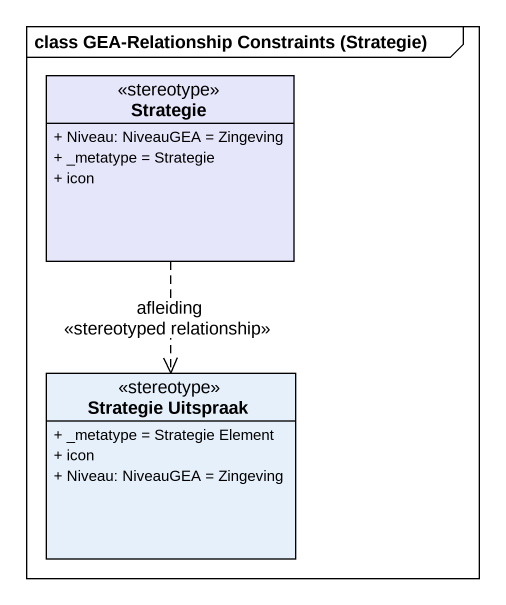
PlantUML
@startuml
mainframe class GEA-Relationship Constraints (Strategie)
hide circle
hide empty members
skinparam classAttributeIconSize 0
class Strategie <<stereotype>> #E6E6FA {
  + Niveau: NiveauGEA = Zingeving
  + _metatype = Strategie
  + icon
}
class "Strategie Uitspraak" as Strategie_Uitspraak <<stereotype>> {
  + _metatype = Strategie Element
  + icon
  + Niveau: NiveauGEA = Zingeving
}
Strategie ..> Strategie_Uitspraak : afleiding\n<<stereotyped relationship>>
@enduml
